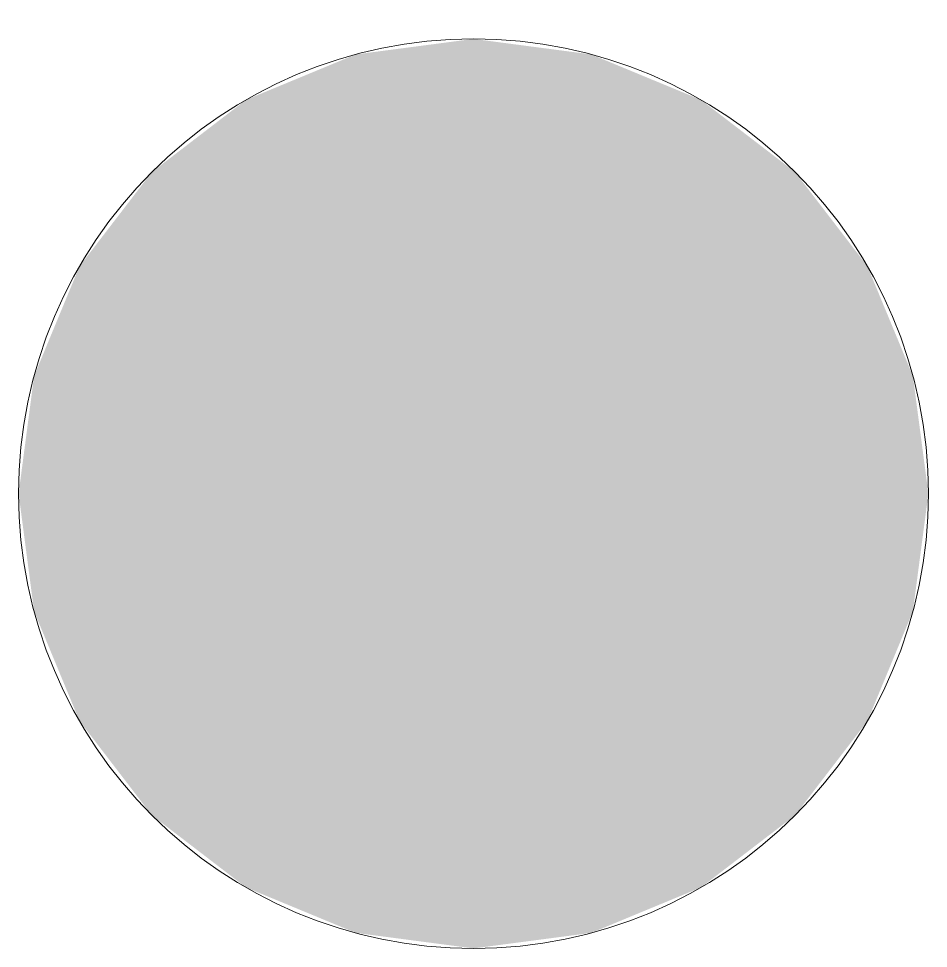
# Model space of a CAD drawing. Header units: metres. Extents: x -1 to 1, y -3.5 to -1.46.
import ezdxf

# ---------------------------------------------------------------- set-up
doc = ezdxf.new("R2010")
doc.units = ezdxf.units.M
doc.layers.add('A-DETL-GENF', color=92, linetype='Continuous', lineweight=18)

# ---------------------------------------------------------------- blocks, each defined once
blk = doc.blocks.new('00 lijmnaad_bol - 00_MV_lijmnaad_bol-3291605-00_0 Basismaterialen')
at = {"layer": 'A-DETL-GENF'}
blk.add_hatch(color=256, dxfattribs=at).paths.add_polyline_path([(0, -3.5), (0.2588, -3.4659), (0.5, -3.366), (0.7071, -3.2071), (0.866, -3), (0.9659, -2.7588), (1, -2.5), (0.9659, -2.2412), (0.866, -2), (0.7071, -1.7929), (0.5, -1.634), (0.2588, -1.5341), (0, -1.5), (-0.2588, -1.5341), (-0.5, -1.634), (-0.7071, -1.7929), (-0.866, -2), (-0.9659, -2.2412), (-1, -2.5), (-0.9659, -2.7588), (-0.866, -3), (-0.7071, -3.2071), (-0.5, -3.366), (-0.2588, -3.4659)])
for start, end in [(360, 180), (180, 360)]:
    blk.add_arc((0, -2.5), 1, start, end, dxfattribs=at)

msp = doc.modelspace()

# ---------------------------------------------------------------- block references
msp.add_blockref('00 lijmnaad_bol - 00_MV_lijmnaad_bol-3291605-00_0 Basismaterialen', (0, 0))

doc.saveas('drawing.dxf')
